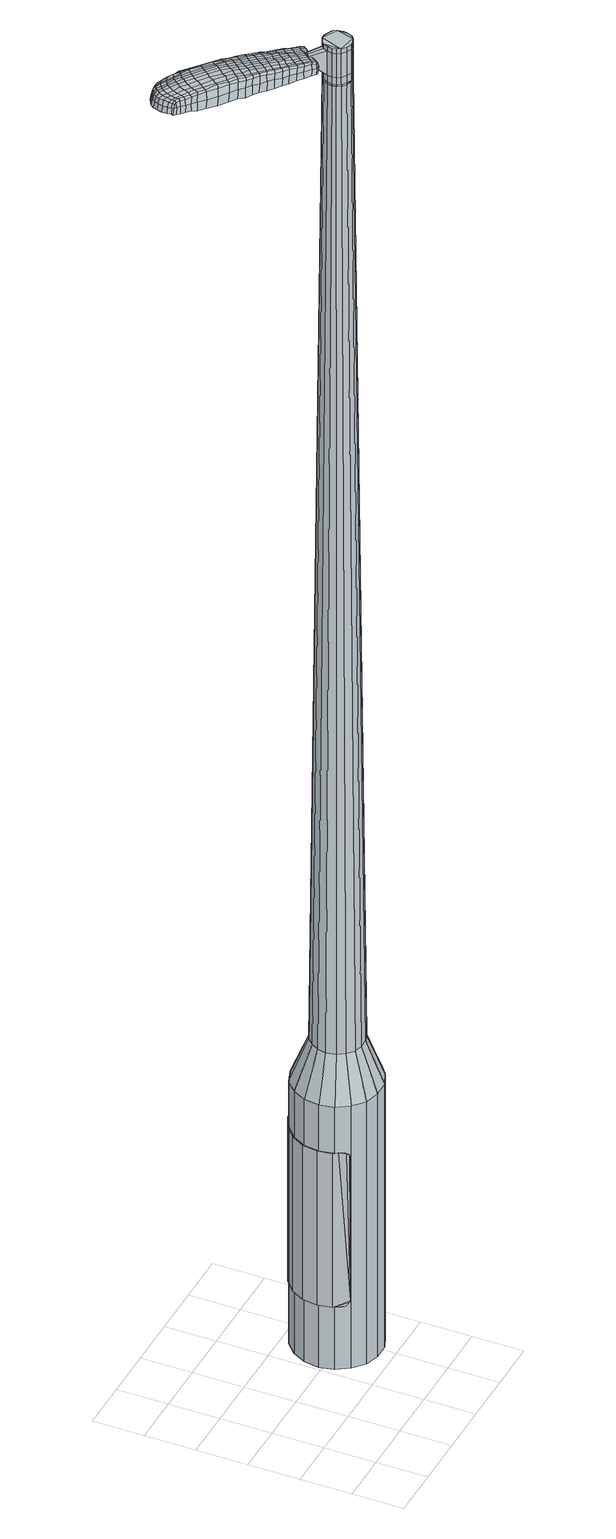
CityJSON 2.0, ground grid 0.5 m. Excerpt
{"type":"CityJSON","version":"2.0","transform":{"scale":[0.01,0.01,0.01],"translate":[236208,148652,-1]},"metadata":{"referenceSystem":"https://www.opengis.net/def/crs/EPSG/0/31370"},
"CityObjects":{
"object1":{"type":"GenericCityObject","attributes":{"cluster":148,"mean_distance_to_centroid":0.235,"new_centroid_x":236209.49,"new_centroid_y":148653.05,"mean_distance_to_camera":11.49,"H1":15.66,"H2":15.32,"Z_final":111.51,"cluster2":-1,"proj_x":236216.28,"proj_y":148646.02,"id_line":53315,"bearing_l":231.54,"distance":9.77,"orientation":"right","G_obj":141.54},"geometry":[{"type":"MultiSurface","lod":"2","boundaries":[[[0,1,2,3]],[[1,4,5,2]],[[4,6,7,5]],[[6,8,9,7]],[[8,10,11,9]],[[10,12,13,11]],[[12,14,15,13]],[[14,16,17,15]],[[16,18,19,17]],[[18,20,21,19]],[[20,22,23,21]],[[22,24,25,23]],[[24,26,27,25]],[[26,28,29,27]],[[28,30,31,29]],[[30,32,33,31]],[[32,34,35,33]],[[34,0,3,35]],[[36,37,38,39]],[[38,40,41,42]],[[41,43,42]],[[42,44,45,46]],[[45,47,46]],[[46,48,49,50]],[[49,51,50]],[[42,46,50,38]],[[50,52,39,38]],[[53,36,39]],[[2,5,7,35]],[[7,9,11,15]],[[11,13,15]],[[15,17,19,23]],[[19,21,23]],[[23,25,27,31]],[[27,29,31]],[[15,23,31,7]],[[31,33,35,7]],[[3,2,35]],[[1,0,54,55]],[[0,34,56,54]],[[34,32,57,56]],[[32,30,58,57]],[[30,28,59,58]],[[28,26,60,59]],[[26,24,61,60]],[[24,22,62,61]],[[22,20,63,62]],[[20,18,64,63]],[[18,16,65,64]],[[16,14,66,65]],[[14,12,67,66]],[[12,10,68,67]],[[10,8,69,68]],[[8,6,70,69]],[[6,4,71,70]],[[4,1,55,71]],[[55,54,72,73]],[[54,56,74,72]],[[56,57,75,74]],[[57,58,76,75]],[[58,59,77,76]],[[59,60,78,77]],[[60,61,79,78]],[[61,62,80,79]],[[62,63,81,80]],[[63,64,82,81]],[[64,65,83,82]],[[65,66,84,83]],[[66,67,85,84]],[[67,68,86,85]],[[68,69,87,86]],[[69,70,88,87]],[[70,71,89,88]],[[71,55,73,89]],[[72,90,91,92]],[[74,93,90,72]],[[94,95,93,74]],[[96,97,95,94]],[[98,99,97,96]],[[78,100,99,98]],[[101,102,100,78]],[[103,104,102,101]],[[105,106,104,103]],[[107,108,106,105]],[[109,110,108,107]],[[111,112,110,109]],[[113,114,112,111]],[[115,116,114,113]],[[87,117,116,115]],[[118,119,117,87]],[[120,121,119,118]],[[92,91,121,120]],[[122,123,124,125]],[[126,122,125,127]],[[128,126,127,129]],[[130,128,129,131]],[[132,130,131,133]],[[134,132,133,135]],[[136,134,135,137]],[[138,136,137,139]],[[140,138,139,141]],[[142,140,141,143]],[[144,142,143,145]],[[146,144,145,147]],[[148,146,147,149]],[[150,148,149,151]],[[152,150,151,153]],[[154,152,153,155]],[[73,72,92]],[[75,94,74]],[[75,76,96,94]],[[76,77,98,96]],[[77,78,98]],[[79,101,78]],[[79,80,103,101]],[[80,81,105,103]],[[81,82,107,105]],[[82,83,109,107]],[[83,84,111,109]],[[84,85,113,111]],[[85,86,115,113]],[[86,87,115]],[[88,118,87]],[[88,89,120,118]],[[89,73,92,120]],[[156,91,90]],[[156,157,121,91]],[[157,158,119,121]],[[158,117,119]],[[159,116,117]],[[159,160,114,116]],[[160,161,112,114]],[[161,162,110,112]],[[162,163,108,110]],[[163,164,106,108]],[[164,165,104,106]],[[165,166,102,104]],[[166,100,102]],[[167,99,100]],[[167,168,97,99]],[[168,169,95,97]],[[169,93,95]],[[39,52,154,170]],[[156,90,171,155]],[[53,39,170,123]],[[90,93,124,171]],[[36,53,123,122]],[[93,169,125,124]],[[37,36,122,126]],[[169,168,127,125]],[[38,37,126,128]],[[168,167,129,127]],[[40,38,128,130]],[[167,100,131,129]],[[41,40,130,132]],[[100,166,133,131]],[[43,41,132,134]],[[166,165,135,133]],[[42,43,134,136]],[[165,164,137,135]],[[44,42,136,138]],[[164,163,139,137]],[[45,44,138,140]],[[163,162,141,139]],[[47,45,140,142]],[[162,161,143,141]],[[46,47,142,144]],[[161,160,145,143]],[[48,46,144,146]],[[160,159,147,145]],[[49,48,146,148]],[[159,117,149,147]],[[51,49,148,150]],[[117,158,151,149]],[[50,51,150,152]],[[158,157,153,151]],[[52,50,152,154]],[[157,156,155,153]],[[154,155,172,173]],[[155,171,174,172]],[[171,124,175,174]],[[124,123,176,175]],[[123,170,177,176]],[[170,154,173,177]],[[178,179,180,181]],[[182,178,181,183]],[[178,182,184,185]],[[179,178,185,186]],[[187,188,189,190]],[[191,187,190,192]],[[187,191,193,194]],[[188,187,194,195]],[[196,197,198,199]],[[200,196,199,201]],[[196,200,202,203]],[[197,196,203,204]],[[205,206,207,208]],[[209,205,208,210]],[[205,209,211,212]],[[206,205,212,213]],[[214,215,216,217]],[[218,214,217,219]],[[214,218,220,221]],[[215,214,221,222]],[[223,224,225,226]],[[227,223,226,228]],[[223,227,229,230]],[[224,223,230,231]],[[232,233,234,235]],[[224,232,235,225]],[[232,224,231,236]],[[233,232,236,237]],[[238,239,240,241]],[[233,238,241,234]],[[238,233,237,242]],[[239,238,242,243]],[[244,182,183,245]],[[239,244,245,240]],[[244,239,243,246]],[[182,244,246,184]],[[247,248,249,250]],[[251,247,250,252]],[[247,251,253,254]],[[248,247,254,255]],[[256,257,258,259]],[[248,256,259,249]],[[256,248,255,260]],[[257,256,260,261]],[[262,263,264,265]],[[257,262,265,258]],[[262,257,261,266]],[[263,262,266,267]],[[268,269,270,271]],[[263,268,271,264]],[[268,263,267,272]],[[269,268,272,273]],[[274,179,186,275]],[[269,274,275,270]],[[274,269,273,276]],[[179,274,276,180]],[[277,278,279,280]],[[281,277,280,282]],[[277,281,283,284]],[[278,277,284,285]],[[286,287,288,289]],[[278,286,289,279]],[[286,278,285,290]],[[287,286,290,291]],[[292,293,294,295]],[[287,292,295,288]],[[292,287,291,296]],[[293,292,296,297]],[[298,191,192,299]],[[293,298,299,294]],[[298,293,297,300]],[[191,298,300,193]],[[301,302,303,304]],[[305,301,304,306]],[[301,305,307,308]],[[302,301,308,309]],[[310,311,312,313]],[[302,310,313,303]],[[310,302,309,314]],[[311,310,314,315]],[[316,317,318,319]],[[311,316,319,312]],[[316,311,315,320]],[[317,316,320,321]],[[322,323,324,325]],[[317,322,325,318]],[[322,317,321,326]],[[323,322,326,327]],[[328,188,195,329]],[[323,328,329,324]],[[328,323,327,330]],[[188,328,330,189]],[[331,217,216,332]],[[333,331,332,334]],[[331,333,335,336]],[[217,331,336,219]],[[337,333,334,338]],[[339,337,338,340]],[[337,339,341,342]],[[333,337,342,335]],[[343,339,340,344]],[[345,343,344,346]],[[343,345,347,348]],[[339,343,348,341]],[[349,345,346,350]],[[351,349,350,352]],[[349,351,353,354]],[[345,349,354,347]],[[355,351,352,356]],[[206,355,356,207]],[[355,206,213,357]],[[351,355,357,353]],[[358,359,204,203]],[[360,358,203,202]],[[358,360,361,362]],[[359,358,362,363]],[[364,365,363,362]],[[366,364,362,361]],[[364,366,367,368]],[[365,364,368,369]],[[370,371,369,368]],[[372,370,368,367]],[[370,372,373,374]],[[371,370,374,375]],[[376,377,375,374]],[[378,376,374,373]],[[376,378,211,209]],[[377,376,209,210]],[[379,380,381,382]],[[281,379,382,283]],[[379,281,282,383]],[[380,379,383,384]],[[385,200,201,386]],[[380,385,386,381]],[[385,380,384,387]],[[200,385,387,202]],[[388,389,390,391]],[[227,388,391,229]],[[388,227,228,392]],[[389,388,392,393]],[[394,395,396,397]],[[389,394,397,390]],[[394,389,393,398]],[[395,394,398,399]],[[400,197,204,401]],[[395,400,401,396]],[[400,395,399,402]],[[197,400,402,198]],[[403,404,405,406]],[[185,403,406,186]],[[403,185,184,407]],[[404,403,407,408]],[[409,410,411,412]],[[404,409,412,405]],[[409,404,408,413]],[[410,409,413,414]],[[415,208,207,416]],[[410,415,416,411]],[[415,410,414,417]],[[208,415,417,210]],[[418,419,420,421]],[[190,418,421,192]],[[418,190,189,422]],[[419,418,422,423]],[[424,212,211,425]],[[419,424,425,420]],[[424,419,423,426]],[[212,424,426,213]],[[427,428,429,430]],[[305,427,430,307]],[[427,305,306,431]],[[428,427,431,432]],[[433,218,219,434]],[[428,433,434,429]],[[433,428,432,435]],[[218,433,435,220]],[[436,437,438,439]],[[251,436,439,253]],[[436,251,252,440]],[[437,436,440,441]],[[442,443,444,445]],[[437,442,445,438]],[[442,437,441,446]],[[443,442,446,447]],[[448,215,222,449]],[[443,448,449,444]],[[448,443,447,450]],[[215,448,450,216]],[[451,452,441,440]],[[250,451,440,252]],[[451,250,249,453]],[[452,451,453,454]],[[455,456,447,446]],[[452,455,446,441]],[[455,452,454,457]],[[456,455,457,458]],[[459,332,216,450]],[[456,459,450,447]],[[459,456,458,460]],[[332,459,460,334]],[[461,462,463,464]],[[308,461,464,309]],[[461,308,307,430]],[[462,461,430,429]],[[465,336,335,466]],[[462,465,466,463]],[[465,462,429,434]],[[336,465,434,219]],[[467,468,454,453]],[[259,467,453,249]],[[467,259,258,469]],[[468,467,469,470]],[[471,472,458,457]],[[468,471,457,454]],[[471,468,470,473]],[[472,471,473,474]],[[475,338,334,460]],[[472,475,460,458]],[[475,472,474,476]],[[338,475,476,340]],[[477,478,479,480]],[[314,477,480,315]],[[477,314,309,464]],[[478,477,464,463]],[[481,342,341,482]],[[478,481,482,479]],[[481,478,463,466]],[[342,481,466,335]],[[483,484,470,469]],[[265,483,469,258]],[[483,265,264,485]],[[484,483,485,486]],[[487,488,474,473]],[[484,487,473,470]],[[487,484,486,489]],[[488,487,489,490]],[[491,344,340,476]],[[488,491,476,474]],[[491,488,490,492]],[[344,491,492,346]],[[493,494,495,496]],[[320,493,496,321]],[[493,320,315,480]],[[494,493,480,479]],[[497,348,347,498]],[[494,497,498,495]],[[497,494,479,482]],[[348,497,482,341]],[[499,500,486,485]],[[271,499,485,264]],[[499,271,270,501]],[[500,499,501,502]],[[503,504,490,489]],[[500,503,489,486]],[[503,500,502,505]],[[504,503,505,506]],[[507,350,346,492]],[[504,507,492,490]],[[507,504,506,508]],[[350,507,508,352]],[[509,510,511,512]],[[326,509,512,327]],[[509,326,321,496]],[[510,509,496,495]],[[513,354,353,514]],[[510,513,514,511]],[[513,510,495,498]],[[354,513,498,347]],[[515,516,502,501]],[[275,515,501,270]],[[515,275,186,406]],[[516,515,406,405]],[[517,518,506,505]],[[516,517,505,502]],[[517,516,405,412]],[[518,517,412,411]],[[519,356,352,508]],[[518,519,508,506]],[[519,518,411,416]],[[356,519,416,207]],[[520,521,423,422]],[[330,520,422,189]],[[520,330,327,512]],[[521,520,512,511]],[[522,357,213,426]],[[521,522,426,423]],[[522,521,511,514]],[[357,522,514,353]],[[523,524,384,383]],[[280,523,383,282]],[[523,280,279,525]],[[524,523,525,526]],[[527,360,202,387]],[[524,527,387,384]],[[527,524,526,528]],[[360,527,528,361]],[[529,530,531,532]],[[230,529,532,231]],[[529,230,229,391]],[[530,529,391,390]],[[533,534,535,536]],[[530,533,536,531]],[[533,530,390,397]],[[534,533,397,396]],[[537,359,363,538]],[[534,537,538,535]],[[537,534,396,401]],[[359,537,401,204]],[[539,540,526,525]],[[289,539,525,279]],[[539,289,288,541]],[[540,539,541,542]],[[543,366,361,528]],[[540,543,528,526]],[[543,540,542,544]],[[366,543,544,367]],[[545,546,547,548]],[[236,545,548,237]],[[545,236,231,532]],[[546,545,532,531]],[[549,550,551,552]],[[546,549,552,547]],[[549,546,531,536]],[[550,549,536,535]],[[553,365,369,554]],[[550,553,554,551]],[[553,550,535,538]],[[365,553,538,363]],[[555,556,542,541]],[[295,555,541,288]],[[555,295,294,557]],[[556,555,557,558]],[[559,372,367,544]],[[556,559,544,542]],[[559,556,558,560]],[[372,559,560,373]],[[561,562,563,564]],[[242,561,564,243]],[[561,242,237,548]],[[562,561,548,547]],[[565,566,567,568]],[[562,565,568,563]],[[565,562,547,552]],[[566,565,552,551]],[[569,371,375,570]],[[566,569,570,567]],[[569,566,551,554]],[[371,569,554,369]],[[571,572,558,557]],[[299,571,557,294]],[[571,299,192,421]],[[572,571,421,420]],[[573,378,373,560]],[[572,573,560,558]],[[573,572,420,425]],[[378,573,425,211]],[[574,575,408,407]],[[246,574,407,184]],[[574,246,243,564]],[[575,574,564,563]],[[576,577,414,413]],[[575,576,413,408]],[[576,575,563,568]],[[577,576,568,567]],[[578,377,210,417]],[[577,578,417,414]],[[578,577,567,570]],[[377,578,570,375]],[[579,580,581,582]],[[582,581,583,584]],[[585,583,581,586]],[[586,581,580,587]],[[588,589,590,591]],[[591,590,592,593]],[[594,592,590,595]],[[595,590,589,596]],[[597,598,599,600]],[[600,599,601,602]],[[603,601,599,604]],[[604,599,598,605]],[[606,607,608,609]],[[609,608,610,611]],[[612,610,608,613]],[[613,608,607,614]],[[615,616,617,618]],[[618,617,619,620]],[[621,619,617,622]],[[622,617,616,623]],[[624,625,626,627]],[[627,626,628,629]],[[630,628,626,631]],[[631,626,625,632]],[[633,634,635,636]],[[636,635,625,624]],[[632,625,635,637]],[[637,635,634,638]],[[639,640,641,642]],[[642,641,634,633]],[[638,634,641,643]],[[643,641,640,644]],[[584,583,645,646]],[[646,645,640,639]],[[644,640,645,647]],[[647,645,583,585]],[[648,649,650,651]],[[651,650,652,653]],[[654,652,650,655]],[[655,650,649,656]],[[657,658,659,660]],[[660,659,649,648]],[[656,649,659,661]],[[661,659,658,662]],[[663,664,665,666]],[[666,665,658,657]],[[662,658,665,667]],[[667,665,664,668]],[[669,670,671,672]],[[672,671,664,663]],[[668,664,671,673]],[[673,671,670,674]],[[587,580,675,676]],[[676,675,670,669]],[[674,670,675,677]],[[677,675,580,579]],[[678,679,680,681]],[[681,680,682,683]],[[684,682,680,685]],[[685,680,679,686]],[[687,688,689,690]],[[690,689,679,678]],[[686,679,689,691]],[[691,689,688,692]],[[693,694,695,696]],[[696,695,688,687]],[[692,688,695,697]],[[697,695,694,698]],[[593,592,699,700]],[[700,699,694,693]],[[698,694,699,701]],[[701,699,592,594]],[[702,703,704,705]],[[705,704,706,707]],[[708,706,704,709]],[[709,704,703,710]],[[711,712,713,714]],[[714,713,703,702]],[[710,703,713,715]],[[715,713,712,716]],[[717,718,719,720]],[[720,719,712,711]],[[716,712,719,721]],[[721,719,718,722]],[[723,724,725,726]],[[726,725,718,717]],[[722,718,725,727]],[[727,725,724,728]],[[596,589,729,730]],[[730,729,724,723]],[[728,724,729,731]],[[731,729,589,588]],[[615,618,732,733]],[[733,732,734,735]],[[736,734,732,176]],[[176,732,618,620]],[[735,734,737,738]],[[738,737,739,740]],[[741,739,737,742]],[[742,737,734,736]],[[740,739,743,744]],[[744,743,745,746]],[[747,745,743,748]],[[748,743,739,741]],[[746,745,749,750]],[[750,749,751,752]],[[753,751,749,754]],[[754,749,745,747]],[[752,751,755,756]],[[756,755,607,606]],[[614,607,755,757]],[[757,755,751,753]],[[605,758,759,604]],[[604,759,760,603]],[[761,760,759,762]],[[762,759,758,763]],[[763,764,765,762]],[[762,765,766,761]],[[767,766,765,768]],[[768,765,764,769]],[[769,770,771,768]],[[768,771,772,767]],[[773,772,771,774]],[[774,771,770,775]],[[775,776,777,774]],[[774,777,778,773]],[[612,778,777,610]],[[610,777,776,611]],[[779,780,781,782]],[[782,781,682,684]],[[683,682,781,783]],[[783,781,780,784]],[[602,601,785,786]],[[786,785,780,779]],[[784,780,785,787]],[[787,785,601,603]],[[788,789,790,791]],[[791,790,628,630]],[[629,628,790,792]],[[792,790,789,793]],[[794,795,796,797]],[[797,796,789,788]],[[793,789,796,798]],[[798,796,795,799]],[[605,598,800,801]],[[801,800,795,794]],[[799,795,800,802]],[[802,800,598,597]],[[803,804,805,806]],[[806,805,586,587]],[[585,586,805,807]],[[807,805,804,808]],[[809,810,811,812]],[[812,811,804,803]],[[808,804,811,813]],[[813,811,810,814]],[[606,609,815,816]],[[816,815,810,809]],[[814,810,815,817]],[[817,815,609,611]],[[818,819,820,821]],[[821,820,591,593]],[[588,591,820,822]],[[822,820,819,823]],[[612,613,824,825]],[[825,824,819,818]],[[823,819,824,826]],[[826,824,613,614]],[[827,828,829,830]],[[830,829,706,708]],[[706,829,707]],[[707,829,828,831]],[[620,619,832,833]],[[833,832,828,827]],[[831,828,832,834]],[[834,832,619,621]],[[835,836,837]],[[837,836,652,654]],[[653,652,836,838]],[[838,836,839]],[[840,841,842,843]],[[843,842,836,835]],[[839,836,842,844]],[[844,842,841,845]],[[623,616,846,847]],[[847,846,841,840]],[[845,841,846,848]],[[848,846,616,615]],[[839,849,850,838]],[[838,850,651,653]],[[648,651,850,851]],[[851,850,849,852]],[[845,853,854,844]],[[844,854,849,839]],[[852,849,854,855]],[[855,854,853,856]],[[615,733,857,848]],[[848,857,853,845]],[[856,853,857,858]],[[858,857,733,735]],[[859,860,861,862]],[[862,861,709,710]],[[708,709,861,830]],[[830,861,860,827]],[[736,176,863,864]],[[864,863,860,859]],[[827,860,863,833]],[[833,863,176,620]],[[852,865,866,851]],[[851,866,660,648]],[[657,660,866,867]],[[867,866,865,868]],[[856,869,870,855]],[[855,870,865,852]],[[868,865,870,871]],[[871,870,869,872]],[[735,738,873,858]],[[858,873,869,856]],[[872,869,873,874]],[[874,873,738,740]],[[875,876,877,878]],[[878,877,715,716]],[[710,715,877,862]],[[862,877,876,859]],[[741,742,879,880]],[[880,879,876,875]],[[859,876,879,864]],[[864,879,742,736]],[[868,881,867]],[[867,881,666,657]],[[663,666,881,882]],[[882,881,883]],[[872,884,885,871]],[[871,885,881,868]],[[883,881,885,886]],[[886,885,884,887]],[[740,744,888,874]],[[874,888,884,872]],[[887,884,888,889]],[[889,888,744,746]],[[890,891,892,893]],[[893,892,721,722]],[[716,721,892,878]],[[878,892,891,875]],[[747,748,894,895]],[[895,894,891,890]],[[875,891,894,880]],[[880,894,748,741]],[[883,896,897,882]],[[882,897,672,663]],[[669,672,897,898]],[[898,897,896,899]],[[887,900,901,886]],[[886,901,896,883]],[[899,896,901,902]],[[902,901,900,903]],[[746,750,904,889]],[[889,904,900,887]],[[903,900,904,905]],[[905,904,750,752]],[[906,907,908,909]],[[909,908,727,728]],[[722,727,908,893]],[[893,908,907,890]],[[753,754,910,911]],[[911,910,907,906]],[[890,907,910,895]],[[895,910,754,747]],[[899,912,913,898]],[[898,913,676,669]],[[587,676,913,806]],[[806,913,912,803]],[[903,914,915,902]],[[902,915,912,899]],[[803,912,915,812]],[[812,915,914,809]],[[752,756,916,905]],[[905,916,914,903]],[[809,914,916,816]],[[816,916,756,606]],[[823,917,918,822]],[[822,918,731,588]],[[728,731,918,909]],[[909,918,917,906]],[[614,757,919,826]],[[826,919,917,823]],[[906,917,919,911]],[[911,919,757,753]],[[784,920,921,783]],[[783,921,681,683]],[[678,681,921,922]],[[922,921,920,923]],[[603,760,924,787]],[[787,924,920,784]],[[923,920,924,925]],[[925,924,760,761]],[[926,927,928,929]],[[929,928,631,632]],[[630,631,928,791]],[[791,928,927,788]],[[930,931,932,933]],[[933,932,927,926]],[[788,927,932,797]],[[797,932,931,794]],[[763,758,934,935]],[[935,934,931,930]],[[794,931,934,801]],[[801,934,758,605]],[[923,936,937,922]],[[922,937,690,678]],[[687,690,937,938]],[[938,937,936,939]],[[761,766,940,925]],[[925,940,936,923]],[[939,936,940,941]],[[941,940,766,767]],[[942,943,944,945]],[[945,944,637,638]],[[632,637,944,929]],[[929,944,943,926]],[[946,947,948,949]],[[949,948,943,942]],[[926,943,948,933]],[[933,948,947,930]],[[769,764,950,951]],[[951,950,947,946]],[[930,947,950,935]],[[935,950,764,763]],[[939,952,953,938]],[[938,953,696,687]],[[693,696,953,954]],[[954,953,952,955]],[[767,772,956,941]],[[941,956,952,939]],[[955,952,956,957]],[[957,956,772,773]],[[958,959,960,961]],[[961,960,643,644]],[[638,643,960,945]],[[945,960,959,942]],[[962,963,964,965]],[[965,964,959,958]],[[942,959,964,949]],[[949,964,963,946]],[[775,770,966,967]],[[967,966,963,962]],[[946,963,966,951]],[[951,966,770,769]],[[955,968,969,954]],[[954,969,700,693]],[[593,700,969,821]],[[821,969,968,818]],[[773,778,970,957]],[[957,970,968,955]],[[818,968,970,825]],[[825,970,778,612]],[[808,971,972,807]],[[807,972,647,585]],[[644,647,972,961]],[[961,972,971,958]],[[814,973,974,813]],[[813,974,971,808]],[[958,971,974,965]],[[965,974,973,962]],[[611,776,975,817]],[[817,975,973,814]],[[962,973,975,967]],[[967,975,776,775]],[[579,582,181,180]],[[582,584,183,181]],[[594,595,194,193]],[[595,596,195,194]],[[597,600,199,198]],[[600,602,201,199]],[[621,622,221,220]],[[622,623,222,221]],[[624,627,226,225]],[[627,629,228,226]],[[633,636,235,234]],[[636,624,225,235]],[[639,642,241,240]],[[642,633,234,241]],[[584,646,245,183]],[[646,639,240,245]],[[654,655,254,253]],[[655,656,255,254]],[[656,661,260,255]],[[661,662,261,260]],[[662,667,266,261]],[[667,668,267,266]],[[668,673,272,267]],[[673,674,273,272]],[[674,677,276,273]],[[677,579,180,276]],[[684,685,284,283]],[[685,686,285,284]],[[686,691,290,285]],[[691,692,291,290]],[[692,697,296,291]],[[697,698,297,296]],[[698,701,300,297]],[[701,594,193,300]],[[702,705,304,303]],[[705,707,306,304]],[[711,714,313,312]],[[714,702,303,313]],[[717,720,319,318]],[[720,711,312,319]],[[723,726,325,324]],[[726,717,318,325]],[[596,730,329,195]],[[730,723,324,329]],[[779,782,382,381]],[[782,684,283,382]],[[602,786,386,201]],[[786,779,381,386]],[[629,792,392,228]],[[792,793,393,392]],[[793,798,398,393]],[[798,799,399,398]],[[799,802,402,399]],[[802,597,198,402]],[[707,431,306]],[[707,831,432,431]],[[831,834,435,432]],[[834,621,220,435]],[[835,837,439,438]],[[837,654,253,439]],[[840,843,445,444]],[[843,835,438,445]],[[623,847,449,222]],[[847,840,444,449]],[[976,977,978,979]],[[980,981,979,978]],[[982,983,984,985]],[[986,987,988,989]],[[977,990,991,978]],[[992,980,978,991]],[[993,982,985,994]],[[995,996,987,986]],[[990,997,998,991]],[[998,999,992,991]],[[1000,993,994,1001]],[[1002,996,995,1003]],[[997,1004,1005,998]],[[1005,1006,999,998]],[[1007,1000,1001,1008]],[[1009,1002,1003,1010]],[[1011,1012,1013,1014]],[[1015,1016,1012,1011]],[[1015,1017,1018,1016]],[[1017,1019,1020,1018]],[[1021,1022,1023,1024]],[[1025,1026,1022,1021]],[[1027,1028,1026,1025]],[[1029,1030,1028,1027]],[[1024,1013,1012,1021]],[[1021,1012,1016,1025]],[[1016,1018,1027,1025]],[[1018,1020,1029,1027]],[[985,984,981,980]],[[994,985,980,992]],[[999,1001,994,992]],[[1006,1008,1001,999]],[[986,989,983,982]],[[995,986,982,993]],[[1003,995,993,1000]],[[1010,1003,1000,1007]],[[987,1011,1014,988]],[[996,1015,1011,987]],[[1017,1015,996,1002]],[[1019,1017,1002,1009]],[[1031,1032,1033,1034]],[[1033,1035,1036,1037]],[[1033,1037,1038,1039]],[[1033,1039,1034]],[[1040,1031,1034,1041]],[[1042,1041,1034,1043]],[[1044,1043,1034]],[[1045,1033,1032,1046]],[[1047,1045,1046,1048]],[[1049,1047,1048,1050]],[[1051,1049,1050,1052]],[[1053,1051,1052,1054]],[[1054,1055,1056,1057]],[[1054,1057,1058,1059]],[[1054,1059,1060,1061]],[[1060,1062,1063,1064]],[[1060,1064,1065,1066]],[[1060,1066,1061]],[[1054,1061,1053]],[[1067,1068,1032,1031]],[[1069,1070,1035,1033]],[[1071,1072,1044,1034]],[[1068,1073,1046,1032]],[[1074,1069,1033,1045]],[[1073,1075,1048,1046]],[[1076,1074,1045,1047]],[[1075,1077,1050,1048]],[[1078,1076,1047,1049]],[[1077,1079,1052,1050]],[[1080,1078,1049,1051]],[[1079,1081,1054,1052]],[[1082,1080,1051,1053]],[[1081,1083,1055,1054]],[[1084,1085,1062,1060]],[[1086,1082,1053,1061]],[[1056,1055,1083,1087]],[[1057,1056,1087,1088]],[[1058,1057,1088,1089]],[[1059,1058,1089,1090]],[[1060,1059,1090,1084]],[[1091,1067,1031,1040]],[[1092,1091,1040,1041]],[[1093,1092,1041,1042]],[[1094,1093,1042,1043]],[[1072,1094,1043,1044]],[[1036,1035,1070,1095]],[[1063,1062,1085,1096]],[[1037,1036,1095,1097]],[[1038,1037,1097,1098]],[[1039,1038,1098,1099]],[[1034,1039,1099,1071]],[[1064,1063,1096,1100]],[[1065,1064,1100,1101]],[[1066,1065,1101,1102]],[[1061,1066,1102,1086]]]}]}
},
"vertices":[
[113,131,384],[124,141,384],[124,141,96],[113,131,96],[138,146,384],[138,146,96],[153,146,384],[153,146,96],[167,142,384],[167,142,96],[178,133,384],[178,133,96],[186,120,384],[186,120,96],[189,106,384],[189,106,96],[187,91,384],[187,91,96],[180,78,384],[180,78,96],[169,69,384],[169,69,96],[155,63,384],[155,63,96],[140,63,384],[140,63,96],[126,67,384],[126,67,96],[115,77,384],[115,77,96],[107,89,384],[107,89,96],[104,103,384],[104,103,96],[106,118,384],[106,118,96],[133,104,1524],[134,100,1524],[136,96,1524],[136,113,1524],[140,93,1524],[145,91,1524],[154,93,1524],[149,91,1524],[157,96,1524],[159,100,1524],[159,110,1524],[160,105,1524],[157,114,1524],[153,116,1524],[144,118,1524],[148,118,1524],[139,116,1524],[134,109,1524],[127,120,429],[133,126,429],[123,113,429],[121,104,429],[123,95,429],[128,88,429],[134,82,429],[143,80,429],[152,80,429],[160,83,429],[166,89,429],[170,97,429],[172,105,429],[170,114,429],[165,121,429],[158,127,429],[150,130,429],[141,129,429],[136,113,1483],[139,116,1483],[134,109,1483],[133,104,1483],[134,100,1483],[136,96,1483],[140,93,1483],[145,91,1483],[149,91,1483],[154,93,1483],[157,96,1483],[159,100,1483],[160,105,1483],[159,110,1483],[157,114,1483],[153,116,1483],[148,118,1483],[144,118,1483],[136,113,1485],[140,116,1485],[140,116,1483],[134,109,1485],[134,104,1483],[134,104,1485],[135,100,1483],[135,100,1485],[137,96,1483],[137,96,1485],[140,93,1485],[145,92,1483],[145,92,1485],[149,92,1483],[149,92,1485],[153,94,1483],[153,94,1485],[157,97,1483],[157,97,1485],[159,101,1483],[159,101,1485],[159,105,1483],[159,105,1485],[158,109,1483],[158,109,1485],[156,113,1483],[156,113,1485],[153,116,1485],[148,117,1483],[148,117,1485],[144,117,1483],[144,117,1485],[133,104,1519],[134,109,1519],[134,109,1493],[133,104,1493],[134,100,1519],[134,100,1493],[136,96,1519],[136,96,1493],[140,93,1519],[140,93,1493],[145,91,1519],[145,91,1493],[149,91,1519],[149,91,1493],[154,93,1519],[154,93,1493],[157,96,1519],[157,96,1493],[159,100,1519],[159,100,1493],[160,105,1519],[160,105,1493],[159,110,1519],[159,110,1493],[157,114,1519],[157,114,1493],[153,116,1519],[153,116,1493],[148,118,1519],[148,118,1493],[144,118,1519],[144,118,1493],[139,116,1519],[139,116,1493],[139,116,1485],[144,118,1485],[148,118,1485],[157,114,1485],[159,110,1485],[160,105,1485],[159,100,1485],[157,96,1485],[154,93,1485],[149,91,1485],[145,91,1485],[136,96,1485],[134,100,1485],[133,104,1485],[136,113,1519],[136,113,1493],[123,127,1513],[123,127,1518],[121,125,1513],[119,122,1513],[119,122,1518],[121,125,1518],[75,186,1519],[81,181,1518],[81,183,1509],[75,188,1510],[69,192,1519],[69,194,1510],[69,190,1526],[75,184,1525],[81,179,1525],[51,156,1519],[57,152,1518],[59,152,1525],[53,157,1525],[44,161,1519],[46,162,1526],[42,161,1510],[49,156,1510],[55,151,1509],[5,215,1519],[7,218,1519],[6,219,1513],[4,216,1513],[3,211,1519],[2,212,1513],[4,211,1524],[6,214,1524],[8,217,1524],[63,169,1530],[69,165,1529],[71,167,1529],[65,172,1530],[56,175,1531],[58,178,1531],[53,172,1530],[61,166,1530],[66,162,1529],[126,119,1512],[128,121,1512],[127,122,1517],[125,120,1517],[124,117,1512],[123,118,1517],[123,117,1506],[125,120,1506],[127,122,1506],[28,222,1519],[31,220,1519],[31,222,1512],[28,223,1512],[26,223,1518],[26,224,1512],[26,222,1522],[28,221,1523],[31,219,1524],[35,217,1519],[40,214,1519],[40,216,1512],[35,219,1512],[35,216,1524],[39,213,1525],[45,211,1519],[51,206,1519],[51,208,1511],[45,213,1511],[44,209,1526],[51,204,1526],[60,199,1519],[60,201,1510],[60,197,1526],[131,137,1513],[125,142,1513],[125,141,1518],[130,136,1517],[135,133,1512],[133,133,1516],[135,134,1506],[131,138,1507],[125,143,1507],[119,147,1514],[114,152,1515],[114,150,1520],[119,145,1519],[119,149,1507],[114,154,1507],[108,157,1515],[103,162,1516],[102,160,1522],[108,155,1521],[108,159,1508],[103,164,1508],[97,167,1517],[92,172,1517],[91,170,1524],[97,165,1523],[97,169,1508],[92,174,1509],[86,177,1518],[86,175,1524],[86,179,1509],[5,194,1519],[8,192,1519],[9,193,1524],[6,195,1523],[4,196,1518],[5,196,1522],[2,196,1512],[4,194,1512],[6,191,1512],[11,188,1519],[15,185,1519],[17,185,1525],[12,189,1524],[10,188,1512],[14,184,1512],[20,181,1519],[26,175,1519],[28,176,1526],[21,181,1526],[18,180,1511],[24,175,1511],[35,168,1519],[37,169,1526],[33,168,1510],[112,113,1513],[105,118,1513],[104,117,1507],[110,113,1507],[116,110,1512],[115,110,1506],[116,111,1516],[113,114,1517],[107,118,1518],[99,122,1514],[93,126,1515],[91,126,1507],[98,122,1507],[101,122,1519],[95,127,1520],[87,130,1515],[81,135,1516],[79,134,1508],[85,130,1508],[89,131,1521],[82,135,1522],[75,139,1517],[69,143,1517],[67,143,1509],[73,139,1508],[76,140,1523],[71,144,1524],[63,148,1518],[61,147,1509],[65,148,1524],[121,123,1519],[123,125,1519],[115,128,1520],[117,130,1520],[113,126,1520],[119,121,1519],[109,133,1522],[111,135,1522],[103,137,1523],[105,139,1523],[102,135,1523],[107,130,1521],[98,142,1524],[99,144,1524],[92,146,1525],[94,149,1525],[90,144,1525],[96,139,1524],[86,151,1526],[88,153,1526],[80,156,1527],[82,158,1527],[78,153,1527],[84,148,1526],[74,160,1528],[76,163,1528],[72,157,1528],[8,212,1527],[11,215,1527],[7,209,1526],[10,206,1527],[12,210,1528],[14,212,1528],[17,206,1529],[19,209,1529],[15,202,1528],[20,198,1530],[23,201,1530],[25,204,1530],[28,197,1531],[31,199,1531],[26,193,1530],[33,187,1531],[35,191,1531],[38,194,1531],[46,183,1531],[48,186,1531],[43,180,1531],[3,198,1518],[2,201,1519],[1,201,1513],[2,198,1513],[4,198,1523],[4,201,1523],[2,206,1519],[1,207,1513],[4,206,1524],[24,223,1518],[21,223,1518],[22,222,1523],[24,222,1523],[24,225,1513],[21,225,1513],[17,223,1519],[13,222,1519],[15,221,1524],[18,222,1523],[17,224,1513],[13,223,1513],[10,220,1519],[11,219,1524],[9,221,1513],[74,183,1528],[73,181,1528],[79,177,1528],[80,178,1527],[68,188,1528],[66,187,1529],[71,179,1529],[69,177,1530],[75,172,1529],[77,175,1528],[64,185,1529],[62,183,1530],[67,174,1530],[73,170,1529],[60,180,1531],[54,158,1528],[56,160,1529],[48,165,1529],[47,163,1528],[60,153,1527],[61,155,1528],[58,163,1529],[51,168,1530],[64,158,1528],[119,110,1512],[120,111,1512],[119,113,1517],[118,111,1517],[117,110,1506],[119,111,1506],[122,114,1512],[121,115,1517],[121,114,1506],[135,131,1512],[134,129,1512],[134,131,1506],[135,132,1506],[134,131,1517],[133,130,1517],[133,128,1512],[131,126,1512],[131,126,1506],[133,129,1506],[132,128,1517],[130,126,1517],[130,123,1512],[129,124,1506],[128,124,1517],[130,134,1519],[129,133,1519],[124,139,1520],[123,138,1520],[127,131,1519],[126,129,1519],[122,136,1520],[120,134,1520],[124,127,1519],[118,132,1520],[114,114,1519],[115,116,1519],[109,120,1520],[108,119,1520],[117,118,1519],[111,123,1520],[119,144,1521],[118,143,1521],[113,149,1522],[112,148,1522],[116,141,1521],[114,139,1521],[110,146,1522],[109,144,1523],[113,137,1522],[107,142,1523],[102,123,1521],[103,125,1521],[97,129,1522],[96,128,1522],[105,127,1521],[99,132,1522],[107,154,1523],[106,153,1523],[102,159,1524],[101,158,1524],[105,151,1523],[103,148,1524],[99,156,1525],[97,153,1525],[101,146,1524],[95,151,1525],[90,132,1523],[91,134,1523],[85,138,1524],[84,136,1524],[93,136,1524],[87,141,1525],[96,164,1525],[95,162,1525],[91,169,1526],[90,167,1526],[93,160,1526],[92,158,1526],[88,165,1527],[86,163,1527],[90,156,1526],[84,160,1527],[78,141,1525],[79,142,1525],[73,147,1526],[72,145,1526],[81,145,1526],[75,150,1527],[85,173,1527],[84,172,1527],[82,170,1527],[80,167,1528],[78,165,1528],[66,149,1527],[67,151,1527],[70,154,1528],[6,197,1525],[6,199,1525],[9,194,1526],[9,197,1526],[6,204,1526],[9,201,1527],[26,220,1525],[24,221,1525],[27,218,1526],[29,219,1525],[20,220,1525],[17,219,1526],[20,217,1527],[24,218,1526],[14,218,1526],[17,215,1527],[13,191,1526],[13,193,1527],[17,187,1527],[18,189,1528],[13,197,1528],[19,193,1529],[33,216,1526],[31,215,1527],[36,212,1528],[38,212,1527],[28,214,1527],[25,213,1528],[30,209,1529],[33,210,1528],[22,211,1528],[28,207,1530],[22,182,1528],[23,185,1529],[28,177,1528],[29,180,1529],[24,189,1529],[31,183,1530],[43,209,1528],[41,208,1528],[48,202,1529],[50,203,1528],[39,206,1529],[36,204,1530],[43,199,1530],[46,201,1530],[33,202,1530],[40,196,1531],[38,170,1529],[39,172,1529],[41,176,1530],[59,196,1528],[57,195,1529],[55,193,1530],[53,191,1530],[50,188,1531],[79,182,1509],[79,180,1518],[74,184,1518],[74,187,1509],[68,190,1519],[68,192,1510],[67,188,1525],[74,183,1525],[79,178,1525],[60,154,1525],[58,153,1518],[52,158,1518],[54,158,1525],[46,163,1519],[47,163,1525],[44,162,1510],[50,157,1509],[56,153,1509],[8,217,1513],[9,217,1519],[7,214,1519],[6,215,1513],[5,211,1519],[4,211,1513],[6,210,1524],[8,213,1524],[10,216,1524],[70,167,1528],[68,165,1528],[63,170,1529],[65,172,1529],[56,175,1529],[58,178,1529],[53,172,1529],[60,167,1529],[66,162,1528],[125,123,1516],[126,123,1512],[124,121,1512],[124,121,1516],[123,118,1512],[122,119,1516],[122,119,1506],[124,121,1506],[125,123,1506],[30,220,1512],[30,218,1519],[27,220,1518],[28,222,1512],[26,221,1518],[26,222,1512],[25,220,1522],[27,219,1523],[30,217,1523],[39,214,1512],[39,213,1519],[34,216,1519],[34,217,1512],[34,214,1524],[38,211,1525],[50,206,1511],[50,205,1519],[44,209,1519],[43,211,1511],[43,208,1525],[49,203,1526],[59,197,1519],[59,199,1510],[58,196,1526],[123,139,1518],[124,140,1513],[129,135,1513],[129,134,1517],[133,132,1512],[132,132,1515],[133,133,1506],[129,137,1506],[124,142,1507],[112,149,1520],[112,151,1514],[118,146,1514],[118,144,1519],[118,147,1507],[112,152,1507],[101,159,1522],[101,160,1516],[107,156,1515],[107,154,1521],[107,157,1508],[101,162,1508],[90,169,1523],[90,170,1517],[96,165,1516],[96,164,1522],[96,167,1508],[90,172,1508],[85,175,1517],[85,173,1524],[85,177,1509],[10,194,1523],[9,193,1519],[7,195,1518],[8,196,1523],[6,197,1518],[7,197,1522],[4,197,1512],[5,195,1512],[8,193,1512],[18,187,1525],[17,186,1519],[13,190,1519],[14,191,1524],[11,189,1512],[15,186,1512],[29,178,1526],[27,177,1519],[21,182,1519],[23,183,1525],[19,182,1511],[25,177,1511],[36,170,1519],[38,170,1526],[34,170,1510],[105,119,1507],[106,119,1513],[113,115,1513],[111,115,1506],[117,112,1512],[116,112,1506],[117,113,1515],[114,115,1517],[108,120,1518],[93,127,1507],[94,128,1514],[100,124,1514],[99,123,1507],[102,124,1519],[96,128,1520],[80,136,1508],[82,136,1516],[88,132,1515],[86,132,1508],[89,133,1521],[83,137,1522],[68,145,1508],[70,145,1517],[76,141,1516],[74,140,1508],[77,141,1522],[72,146,1523],[64,149,1517],[62,149,1509],[66,150,1524],[120,124,1518],[122,126,1518],[115,128,1519],[116,130,1519],[113,126,1519],[109,133,1520],[111,135,1520],[103,138,1521],[105,140,1521],[101,135,1521],[107,131,1520],[97,142,1523],[99,144,1523],[91,147,1524],[93,149,1524],[89,144,1524],[95,140,1523],[86,151,1525],[87,154,1525],[80,156,1526],[82,158,1526],[78,153,1526],[84,149,1525],[74,161,1527],[76,163,1527],[72,158,1527],[12,214,1526],[10,212,1526],[8,208,1525],[11,206,1526],[13,209,1526],[15,212,1526],[20,208,1528],[17,205,1528],[16,202,1527],[21,198,1528],[23,201,1529],[25,204,1529],[31,199,1530],[29,196,1530],[27,193,1529],[34,188,1530],[36,191,1530],[38,194,1530],[48,186,1530],[46,183,1530],[43,180,1530],[3,201,1513],[4,201,1518],[5,199,1518],[4,198,1512],[6,199,1523],[6,201,1523],[5,206,1519],[4,206,1513],[6,205,1523],[22,220,1523],[21,221,1518],[24,221,1518],[24,220,1523],[24,223,1512],[21,223,1512],[15,219,1523],[14,220,1519],[18,221,1519],[19,220,1523],[18,222,1513],[14,221,1513],[11,219,1519],[12,218,1524],[11,219,1513],[78,176,1527],[73,181,1527],[73,182,1527],[79,177,1526],[67,187,1527],[66,187,1528],[74,172,1528],[69,177,1528],[71,179,1528],[76,175,1527],[64,185,1528],[62,183,1529],[67,174,1529],[72,170,1528],[60,180,1529],[49,165,1528],[56,160,1527],[55,159,1527],[48,164,1527],[61,155,1526],[61,156,1527],[58,163,1528],[51,169,1528],[64,159,1527],[118,114,1516],[118,113,1512],[118,112,1512],[117,113,1516],[117,113,1506],[120,115,1512],[120,116,1516],[119,116,1506],[132,132,1506],[133,131,1512],[133,132,1506],[132,131,1516],[131,131,1516],[129,128,1506],[129,127,1512],[131,129,1512],[131,130,1506],[130,129,1516],[129,127,1516],[128,125,1512],[127,126,1506],[127,125,1516],[128,134,1518],[129,134,1518],[123,139,1519],[123,138,1519],[125,130,1518],[127,132,1518],[121,136,1519],[120,134,1519],[123,128,1518],[118,132,1519],[109,121,1519],[114,117,1518],[114,116,1518],[108,120,1519],[116,119,1518],[111,123,1519],[117,143,1520],[117,144,1520],[112,149,1521],[111,148,1521],[114,139,1520],[116,141,1520],[110,146,1521],[108,144,1521],[112,137,1520],[106,142,1521],[97,130,1521],[103,125,1520],[102,124,1520],[96,129,1521],[105,128,1520],[99,132,1521],[106,153,1522],[101,158,1523],[100,158,1523],[102,149,1522],[104,151,1522],[98,156,1523],[97,153,1524],[101,147,1523],[95,151,1524],[85,139,1523],[91,134,1522],[90,133,1522],[84,138,1523],[93,137,1522],[87,141,1523],[94,162,1524],[95,163,1524],[90,168,1525],[89,167,1525],[91,158,1525],[93,160,1524],[87,165,1525],[85,163,1526],[89,156,1525],[84,161,1526],[73,147,1525],[79,143,1524],[78,142,1524],[72,146,1525],[81,146,1524],[75,150,1525],[83,172,1526],[84,173,1526],[80,168,1527],[82,170,1526],[78,165,1527],[67,152,1526],[66,150,1526],[69,155,1526],[7,200,1524],[8,197,1524],[10,195,1525],[10,197,1525],[7,204,1525],[10,201,1525],[27,217,1525],[24,219,1524],[26,219,1524],[29,217,1525],[20,216,1526],[17,218,1525],[20,219,1524],[24,217,1525],[14,216,1525],[17,214,1526],[14,194,1526],[14,191,1526],[18,187,1526],[18,189,1527],[14,198,1526],[20,193,1527],[36,211,1527],[31,214,1526],[33,214,1526],[38,211,1526],[30,208,1528],[25,212,1527],[28,213,1526],[33,210,1527],[22,210,1527],[28,206,1528],[23,185,1527],[23,183,1527],[29,178,1527],[30,180,1528],[25,189,1528],[31,184,1529],[47,202,1528],[41,207,1527],[42,207,1527],[49,202,1527],[43,198,1529],[36,204,1529],[39,205,1528],[45,200,1528],[33,202,1529],[40,196,1530],[39,173,1528],[38,171,1528],[41,176,1529],[57,194,1528],[58,195,1528],[52,190,1529],[55,193,1529],[50,188,1530],[133,133,1508],[129,128,1508],[104,149,1509],[109,155,1509],[88,163,1510],[93,169,1510],[57,188,1512],[63,195,1512],[77,184,1511],[71,177,1511],[43,199,1513],[32,207,1514],[38,214,1514],[49,206,1513],[125,122,1508],[99,143,1509],[82,156,1510],[51,181,1512],[65,169,1511],[37,192,1513],[27,200,1514],[120,117,1508],[94,136,1509],[77,149,1510],[46,173,1512],[60,162,1511],[21,193,1514],[31,185,1513],[116,112,1508],[89,130,1509],[72,143,1510],[40,166,1512],[54,155,1511],[16,186,1514],[26,177,1513],[21,215,1514],[17,217,1514],[21,223,1514],[27,222,1514],[16,209,1514],[12,211,1514],[11,202,1514],[8,206,1514],[6,195,1514],[4,200,1514],[11,218,1515],[7,217,1515],[8,218,1515],[14,221,1515],[9,214,1515],[6,216,1515],[6,211,1515],[6,215,1515],[3,208,1515],[5,215,1515],[108,86,334],[105,90,334],[105,90,165],[113,77,171],[108,86,165],[109,83,165],[111,80,166],[112,79,167],[113,78,169],[109,83,334],[111,80,333],[112,79,332],[113,78,331],[113,77,328],[103,104,165],[103,104,334],[105,119,165],[105,119,334],[112,132,165],[112,132,334],[124,142,165],[124,142,334],[137,148,165],[137,148,334],[142,148,334],[145,148,334],[148,148,333],[150,148,332],[152,148,331],[152,148,328],[142,148,165],[152,148,171],[152,148,169],[150,148,167],[148,148,166],[145,148,165],[110,87,334],[108,91,334],[108,91,165],[110,87,165],[115,79,171],[115,79,328],[106,104,334],[106,104,165],[108,118,334],[108,118,165],[115,130,334],[115,130,165],[125,139,334],[125,139,165],[138,145,334],[138,145,165],[142,145,334],[152,145,328],[152,145,171],[142,145,165],[145,145,334],[148,145,333],[150,145,332],[152,145,331],[112,84,334],[113,82,333],[114,80,332],[115,79,331],[112,84,165],[152,145,169],[113,82,166],[114,80,167],[115,79,169],[150,145,167],[148,145,166],[145,145,165]
]}
